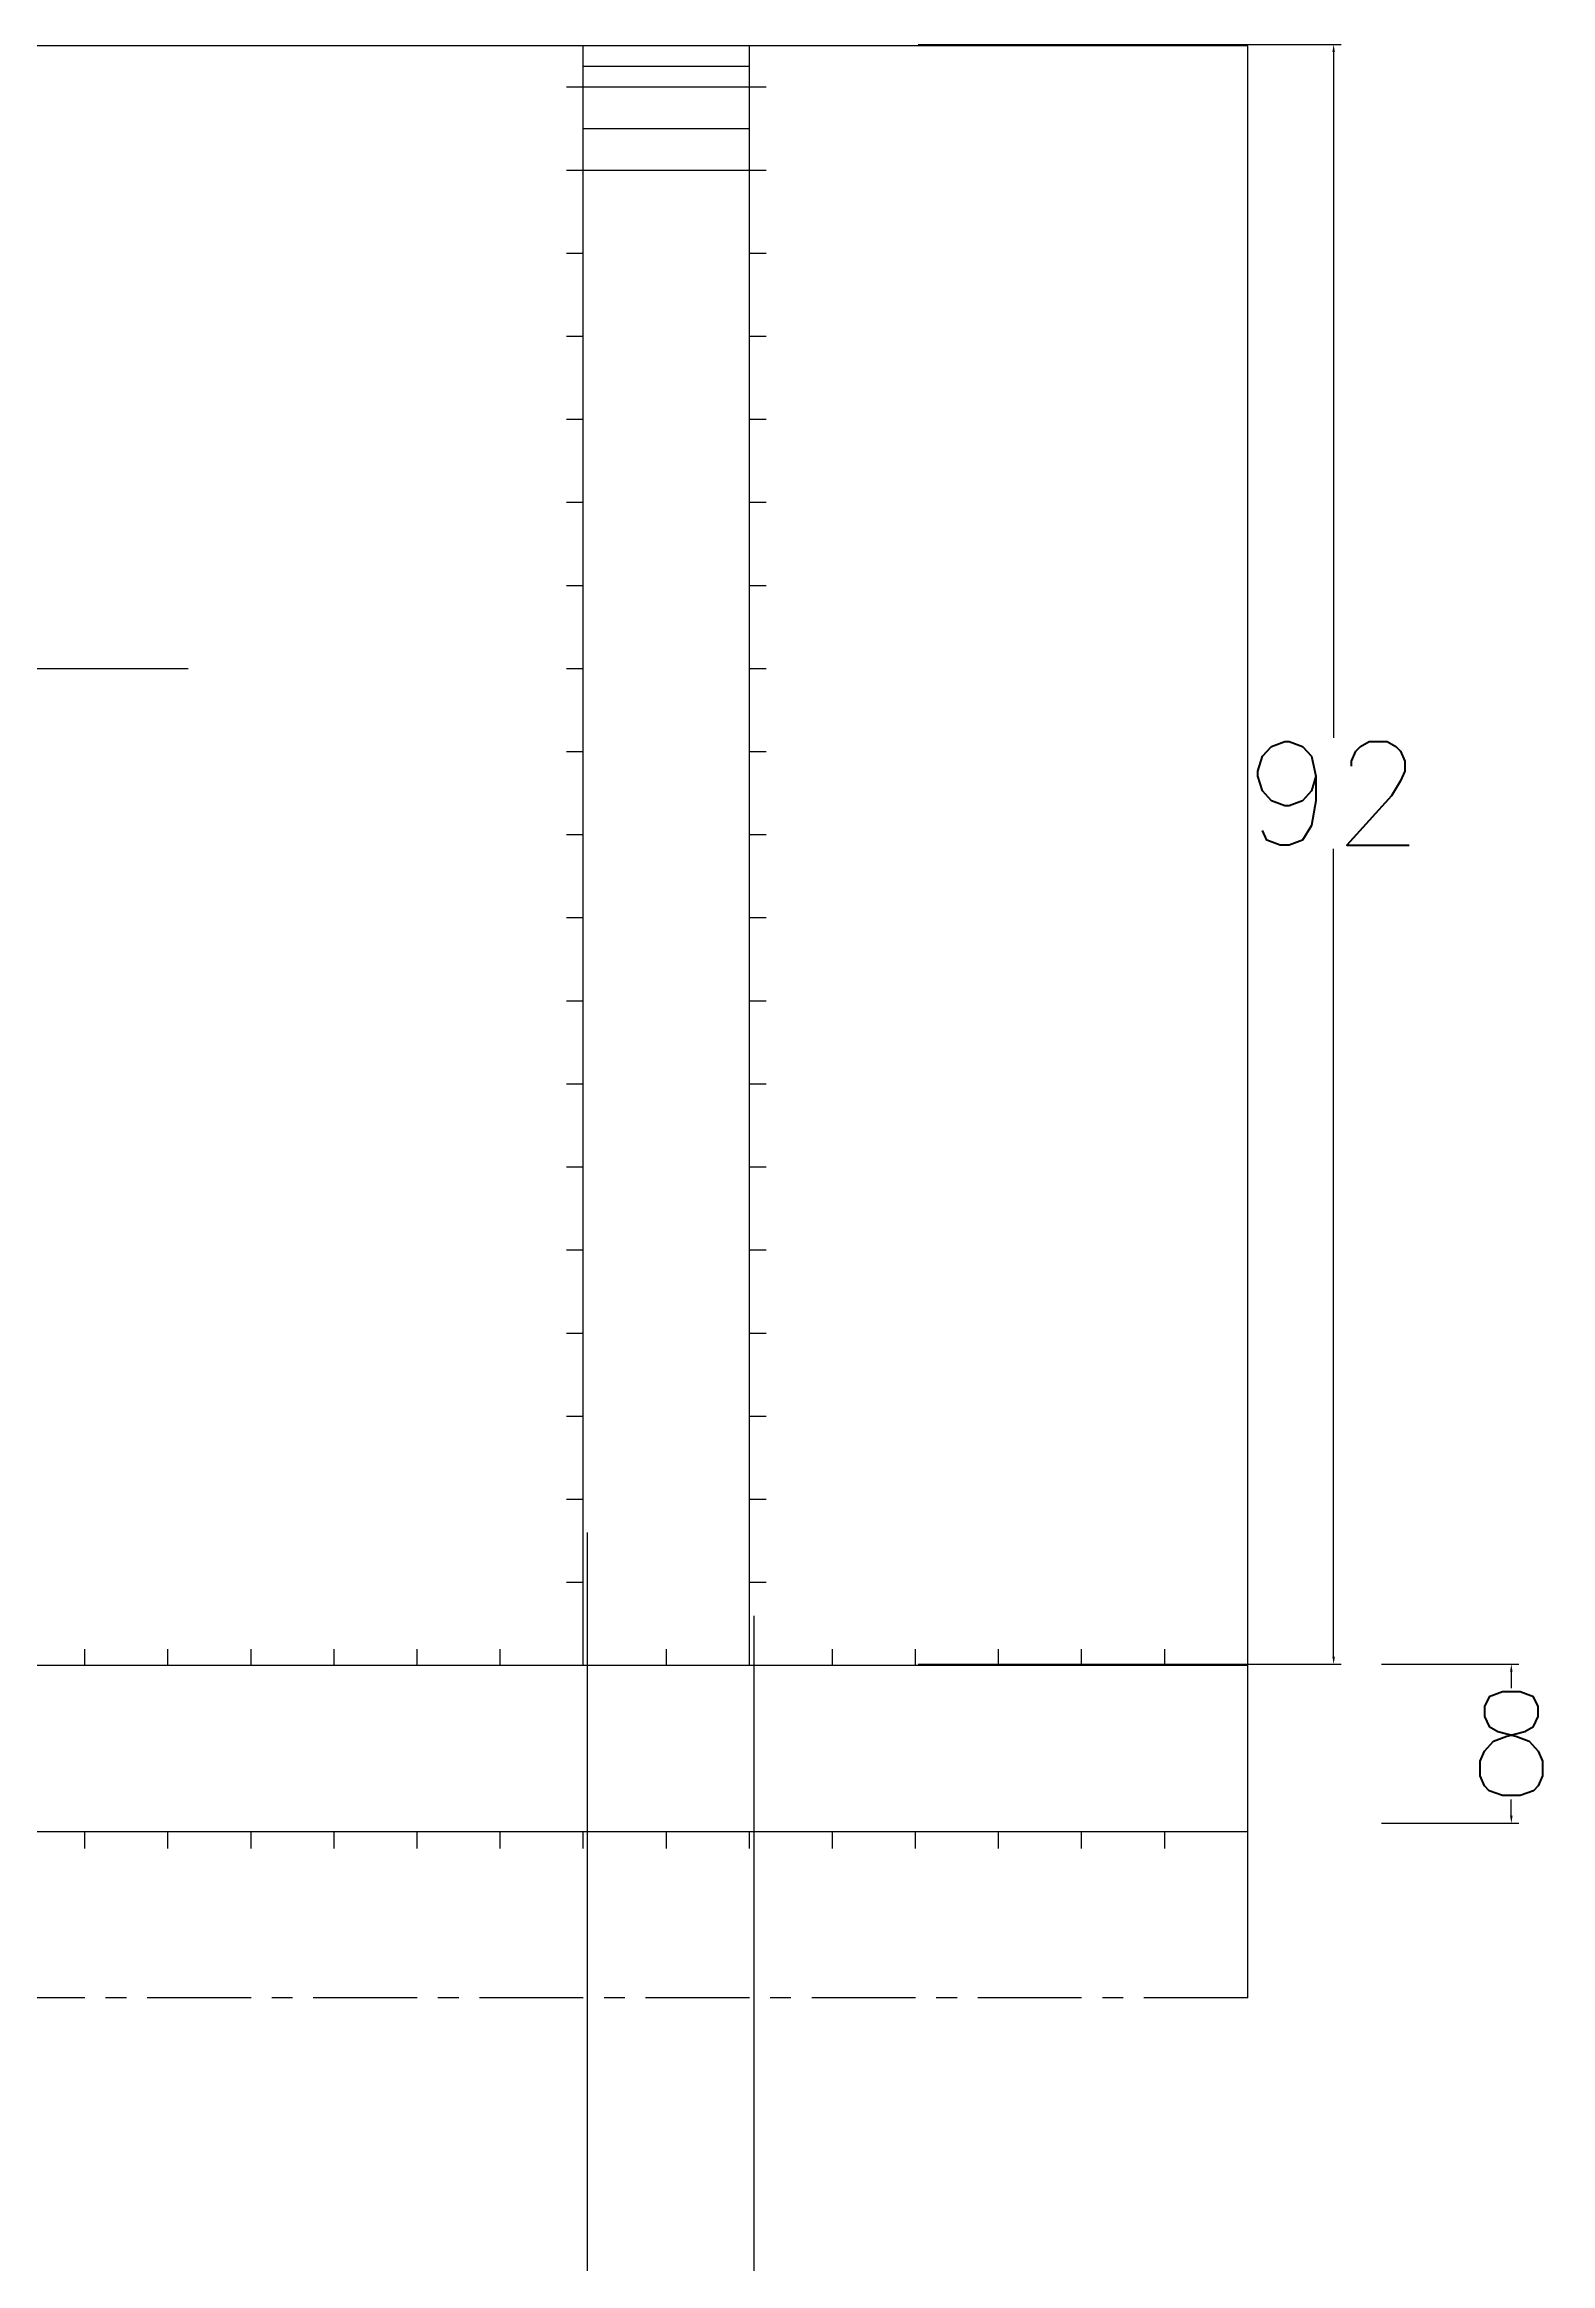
# Model space of a CAD drawing. Header units: metres. Extents: x 444 to 3227, y -3167 to -392.
# Drawn here: x 2623.1 to 2659.4, y -2318.6 to -2265.2 of the extents above; entities that cross this region are included whole.
import ezdxf

# ---------------------------------------------------------------- set-up
doc = ezdxf.new("R2010")
doc.units = ezdxf.units.M
doc.linetypes.add('CENTERX2', pattern=[4, 2.5, -0.5, 0.5, -0.5])
doc.layers.get('DEFPOINTS').update_dxf_attribs({"linetype": 'CONTINUOUS'})
doc.layers.add('BANGUNAN', color=7, linetype='CONTINUOUS')
doc.layers.add('DIMENSI', color=7, linetype='CONTINUOUS')
doc.styles.get("Standard").update_dxf_attribs({"font": 'Simplex.shx', "height": 2.5})
doc.dimstyles.get("Standard").update_dxf_attribs({"dimtxt": 0.18, "dimasz": 0.18, "dimexe": 0.18, "dimexo": 0.0625, "dimgap": 0.09, "dimtad": 0, "dimtih": 1, "dimtoh": 1, "dimdec": 4, "dimzin": 0, "dimdsep": 46, "dimtxsty": 'Standard', "dimcen": 0.09, "dimadec": 0, "dimazin": 0, "dimtfac": 1, "dimtdec": 4, "dimtofl": 0, "dimtmove": 0, "dimatfit": 3, "dimfxl": 1, "dimtolj": 1, "dimtzin": 0, "dimarcsym": 0})

# ---------------------------------------------------------------- blocks, each defined once
blk = doc.blocks.new('*D260')
at = {"layer": 'DEFPOINTS', "color": 0}
for p in [(2636.21, -2302.96), (2640.224, -2302.96), (2640.224, -2338.708)]:
    blk.add_point(p, dxfattribs=at)
at = {"layer": 'DIMENSI', "color": 0, "lineweight": -2}
for p, q in [((2636.21, -2303.023), (2636.21, -2338.888)), ((2640.224, -2303.023), (2640.224, -2338.888)), ((2636.39, -2338.708), (2637.294, -2338.708)), ((2640.044, -2338.708), (2639.14, -2338.708))]:
    blk.add_line(p, q, dxfattribs=at)
at = {"layer": 'DIMENSI', "color": 0}
for points in [[(2636.39, -2338.678), (2636.39, -2338.738), (2636.21, -2338.708)], [(2640.044, -2338.678), (2640.044, -2338.738), (2640.224, -2338.708)]]:
    blk.add_solid(points, dxfattribs=at)
at = {"layer": 'DIMENSI', "color": 0, "insert": (2638.217, -2338.708), "char_height": 2.5, "attachment_point": 5}
blk.add_mtext('\\A1;8', dxfattribs=at)
blk = doc.blocks.new('*D265')
at = {"layer": 'DEFPOINTS', "color": 0}
for p in [(2604.101, -2300.955), (2636.21, -2300.955), (2636.21, -2338.644)]:
    blk.add_point(p, dxfattribs=at)
at = {"layer": 'DIMENSI', "color": 0, "lineweight": -2}
for p, q in [((2604.101, -2301.018), (2604.101, -2338.824)), ((2636.21, -2301.018), (2636.21, -2338.824)), ((2604.281, -2338.644), (2618.042, -2338.644)), ((2636.03, -2338.644), (2622.27, -2338.644))]:
    blk.add_line(p, q, dxfattribs=at)
at = {"layer": 'DIMENSI', "color": 0}
for points in [[(2604.281, -2338.614), (2604.281, -2338.674), (2604.101, -2338.644)], [(2636.03, -2338.614), (2636.03, -2338.674), (2636.21, -2338.644)]]:
    blk.add_solid(points, dxfattribs=at)
at = {"layer": 'DIMENSI', "color": 0, "insert": (2620.156, -2338.644), "char_height": 2.5, "attachment_point": 5}
blk.add_mtext('\\A1;70', dxfattribs=at)
blk = doc.blocks.new('*D269')
at = {"layer": 'DEFPOINTS', "color": 0}
for p in [(2644.114, -2265.193), (2644.114, -2304.19), (2654.181, -2304.19)]:
    blk.add_point(p, dxfattribs=at)
at = {"layer": 'DIMENSI', "color": 0, "lineweight": -2}
for p, q in [((2644.176, -2265.193), (2654.361, -2265.193)), ((2654.181, -2265.373), (2654.181, -2281.884)), ((2654.181, -2304.01), (2654.181, -2284.564)), ((2644.176, -2304.19), (2654.361, -2304.19))]:
    blk.add_line(p, q, dxfattribs=at)
at = {"layer": 'DIMENSI', "color": 0}
for points in [[(2654.151, -2265.373), (2654.211, -2265.373), (2654.181, -2265.193)], [(2654.151, -2304.01), (2654.211, -2304.01), (2654.181, -2304.19)]]:
    blk.add_solid(points, dxfattribs=at)
at = {"layer": 'DIMENSI', "color": 0, "insert": (2654.181, -2283.224), "char_height": 2.5, "attachment_point": 5}
blk.add_mtext('\\A1;92', dxfattribs=at)
blk = doc.blocks.new('*D270')
at = {"layer": 'DEFPOINTS', "color": 0}
for p in [(2655.267, -2304.19), (2655.267, -2308.02), (2658.459, -2308.02)]:
    blk.add_point(p, dxfattribs=at)
at = {"layer": 'DIMENSI', "color": 0, "lineweight": -2}
for p, q in [((2655.33, -2304.19), (2658.639, -2304.19)), ((2658.459, -2304.37), (2658.459, -2304.765)), ((2658.459, -2307.84), (2658.459, -2307.445)), ((2655.33, -2308.02), (2658.639, -2308.02))]:
    blk.add_line(p, q, dxfattribs=at)
at = {"layer": 'DIMENSI', "color": 0}
for points in [[(2658.429, -2304.37), (2658.489, -2304.37), (2658.459, -2304.19)], [(2658.429, -2307.84), (2658.489, -2307.84), (2658.459, -2308.02)]]:
    blk.add_solid(points, dxfattribs=at)
at = {"layer": 'DIMENSI', "color": 0, "insert": (2658.459, -2306.105), "char_height": 2.5, "attachment_point": 5}
blk.add_mtext('\\A1;8', dxfattribs=at)

msp = doc.modelspace()

# ---------------------------------------------------------------- linework, layer by layer
at = {"layer": 'BANGUNAN', "color": 2}
for p, q in [((2652.11378, -2265.22545), (2604.11378, -2265.22545)), ((2636.11378, -2304.22545), (2636.11378, -2265.22545)), ((2640.11378, -2304.22545), (2640.11378, -2265.22545)), ((2652.11378, -2312.22545), (2652.11378, -2265.22545)), ((2640.11378, -2265.72545), (2636.11378, -2265.72545)), ((2636.11378, -2266.22545), (2635.71378, -2266.22545)), ((2640.11378, -2266.22545), (2636.11378, -2266.22545)), ((2640.51378, -2266.22545), (2640.11378, -2266.22545)), ((2640.11378, -2267.22545), (2636.11378, -2267.22545)), ((2636.11378, -2268.22545), (2635.71378, -2268.22545)), ((2640.11378, -2268.22545), (2636.11378, -2268.22545)), ((2640.51378, -2268.22545), (2640.11378, -2268.22545)), ((2636.11378, -2270.22545), (2635.71378, -2270.22545)), ((2640.51378, -2270.22545), (2640.11378, -2270.22545)), ((2636.11378, -2272.22545), (2635.71378, -2272.22545)), ((2640.51378, -2272.22545), (2640.11378, -2272.22545)), ((2636.11378, -2274.22545), (2635.71378, -2274.22545)), ((2640.51378, -2274.22545), (2640.11378, -2274.22545)), ((2636.11378, -2276.22545), (2635.71378, -2276.22545)), ((2640.51378, -2276.22545), (2640.11378, -2276.22545)), ((2636.11378, -2278.22545), (2635.71378, -2278.22545)), ((2640.51378, -2278.22545), (2640.11378, -2278.22545)), ((2636.11378, -2280.22545), (2635.71378, -2280.22545)), ((2640.51378, -2280.22545), (2640.11378, -2280.22545)), ((2636.11378, -2282.22545), (2635.71378, -2282.22545)), ((2640.51378, -2282.22545), (2640.11378, -2282.22545)), ((2636.11378, -2284.22545), (2635.71378, -2284.22545)), ((2640.51378, -2284.22545), (2640.11378, -2284.22545)), ((2636.11378, -2286.22545), (2635.71378, -2286.22545)), ((2640.51378, -2286.22545), (2640.11378, -2286.22545)), ((2636.11378, -2288.22545), (2635.71378, -2288.22545)), ((2640.51378, -2288.22545), (2640.11378, -2288.22545)), ((2636.11378, -2290.22545), (2635.71378, -2290.22545)), ((2640.51378, -2290.22545), (2640.11378, -2290.22545)), ((2636.11378, -2292.22545), (2635.71378, -2292.22545)), ((2640.51378, -2292.22545), (2640.11378, -2292.22545)), ((2636.11378, -2294.22545), (2635.71378, -2294.22545)), ((2640.51378, -2294.22545), (2640.11378, -2294.22545)), ((2636.11378, -2296.22545), (2635.71378, -2296.22545)), ((2640.51378, -2296.22545), (2640.11378, -2296.22545)), ((2636.11378, -2298.22545), (2635.71378, -2298.22545)), ((2640.51378, -2298.22545), (2640.11378, -2298.22545)), ((2636.11378, -2300.22545), (2635.71378, -2300.22545)), ((2640.51378, -2300.22545), (2640.11378, -2300.22545)), ((2636.11378, -2302.22545), (2635.71378, -2302.22545)), ((2640.51378, -2302.22545), (2640.11378, -2302.22545)), ((2652.11378, -2304.22545), (2604.11378, -2304.22545)), ((2624.11378, -2304.22545), (2624.11378, -2303.82545)), ((2626.11378, -2304.22545), (2626.11378, -2303.82545)), ((2628.11378, -2304.22545), (2628.11378, -2303.82545)), ((2630.11378, -2304.22545), (2630.11378, -2303.82545)), ((2632.11378, -2304.22545), (2632.11378, -2303.82545)), ((2634.11378, -2304.22545), (2634.11378, -2303.82545)), ((2636.11378, -2304.22545), (2636.11378, -2303.82545)), ((2638.11378, -2304.22545), (2638.11378, -2303.82545)), ((2640.11378, -2304.22545), (2640.11378, -2303.82545)), ((2642.11378, -2304.22545), (2642.11378, -2303.82545)), ((2644.11378, -2304.22545), (2644.11378, -2303.82545)), ((2646.11378, -2304.22545), (2646.11378, -2303.82545)), ((2648.11378, -2304.22545), (2648.11378, -2303.82545)), ((2650.11378, -2304.22545), (2650.11378, -2303.82545)), ((2652.11378, -2308.22545), (2604.11378, -2308.22545)), ((2624.11378, -2308.62545), (2624.11378, -2308.22545)), ((2626.11378, -2308.62545), (2626.11378, -2308.22545)), ((2628.11378, -2308.62545), (2628.11378, -2308.22545)), ((2630.11378, -2308.62545), (2630.11378, -2308.22545)), ((2632.11378, -2308.62545), (2632.11378, -2308.22545)), ((2634.11378, -2308.62545), (2634.11378, -2308.22545)), ((2636.11378, -2308.62545), (2636.11378, -2308.22545)), ((2638.11378, -2308.62545), (2638.11378, -2308.22545)), ((2640.11378, -2308.62545), (2640.11378, -2308.22545)), ((2642.11378, -2308.62545), (2642.11378, -2308.22545)), ((2644.11378, -2308.62545), (2644.11378, -2308.22545)), ((2646.11378, -2308.62545), (2646.11378, -2308.22545)), ((2648.11378, -2308.62545), (2648.11378, -2308.22545)), ((2650.11378, -2308.62545), (2650.11378, -2308.22545))]:
    msp.add_line(p, q, dxfattribs=at)
at = {"layer": 'BANGUNAN', "color": 1}
msp.add_line((2626.60123, -2280.22545), (2604.11378, -2280.22545), dxfattribs=at)
at = {"layer": 'BANGUNAN', "color": 2, "linetype": 'CENTERX2'}
msp.add_line((2652.11378, -2312.22545), (2604.11378, -2312.22545), dxfattribs=at)

# ---------------------------------------------------------------- dimensions: what is measured, and where the dimension line sits
at = {"layer": 'DIMENSI', "color": 2}
for base, p1, p2, angle, text, picture, middle in [((2654.18073, -2304.19031), (2644.11354, -2265.19322), (2644.11354, -2304.19031), 270, '92', '*D269', (2654.18073, -2283.22431)), ((2640.22395, -2338.70784), (2636.21033, -2302.96014), (2640.22395, -2302.96014), 0, '8', '*D260', (2638.21714, -2338.70784)), ((2658.45885, -2308.02038), (2655.26716, -2304.19031), (2655.26716, -2308.02038), 270, '8', '*D270', (2658.45885, -2306.10535))]:
    dim = msp.add_linear_dim(base=base, p1=p1, p2=p2, angle=angle, text=text, dimstyle='Standard', dxfattribs=at)
    dim.commit()
    dim.dimension.update_dxf_attribs({"geometry": picture, "text_midpoint": middle, "dimtype": 161})
dim = msp.add_aligned_dim(p1=(2604.10134, -2300.95541), p2=(2636.21033, -2300.95541), distance=-37.68882, text='70', dimstyle='Standard', dxfattribs=at)
dim.commit()
dim.dimension.update_dxf_attribs({"geometry": '*D265', "text_midpoint": (2620.15584, -2338.64423)})

doc.saveas('drawing.dxf')
